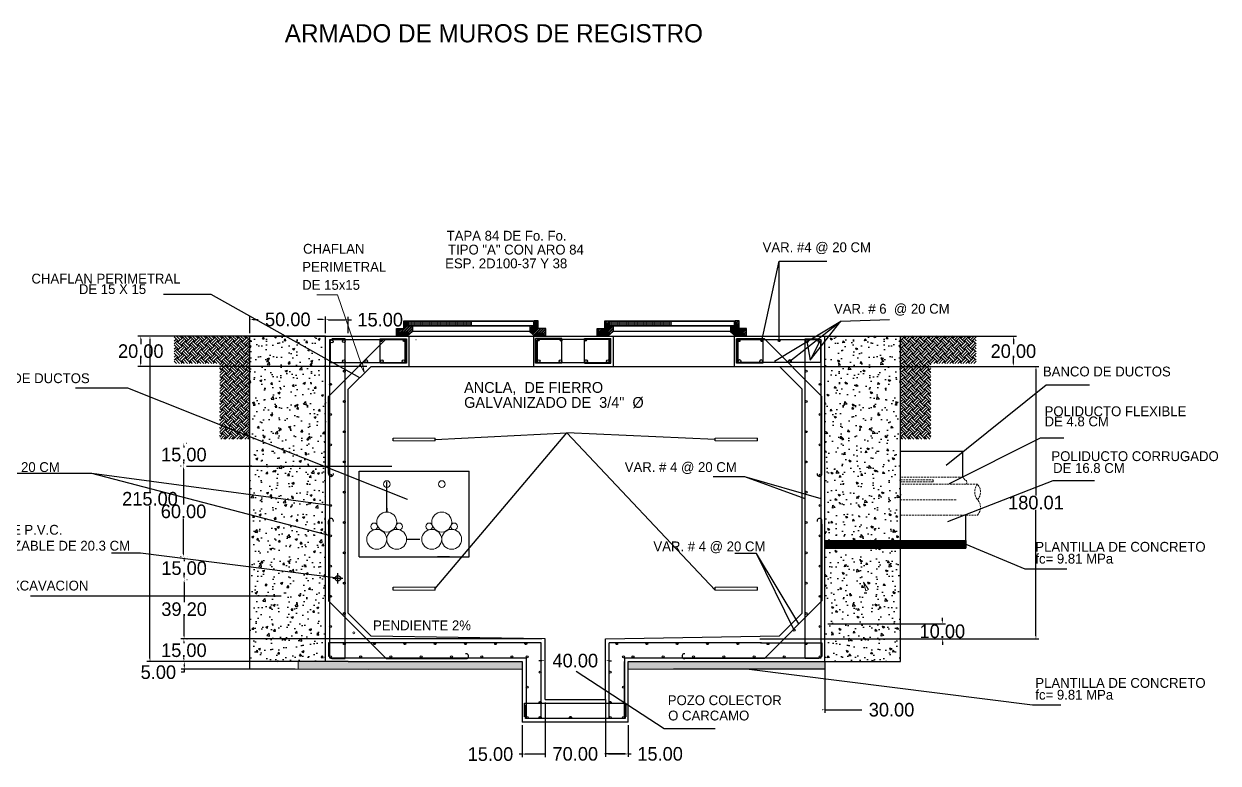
# Model space of a CAD drawing. Header units: centimetres. Extents: x 899 to 420531, y -3090 to 1299.
# Drawn here: x 10054 to 10843, y -1882 to -1394 of the extents above; entities that cross this region are included whole.
import ezdxf
from ezdxf.enums import TextEntityAlignment as Align

# ---------------------------------------------------------------- set-up
doc = ezdxf.new("R2010")
doc.units = ezdxf.units.CM
doc.header["$LTSCALE"] = 10
doc.header["$MEASUREMENT"] = 0
doc.linetypes.add('HIDDEN2', pattern=[0.1875, 0.125, -0.0625])
doc.layers.get('0').update_dxf_attribs({"linetype": 'CONTINUOUS'})
doc.layers.get('DEFPOINTS').update_dxf_attribs({"color": 2, "linetype": 'CONTINUOUS'})
for name, color, linetype in [('CABLES Y VARILLAS', 7, 'CONTINUOUS'), ('CONCRETO', 7, 'CONTINUOUS'), ('DIM', 7, 'CONTINUOUS'), ('Ductos', 30, 'CONTINUOUS'), ('HERRAJE', 13, 'CONTINUOUS'), ('REGISTRO', 1, 'CONTINUOUS'), ('TAPA', 120, 'CONTINUOUS'), ('TEXTOS', 7, 'CONTINUOUS'), ('TIERRA', 32, 'CONTINUOUS'), ('VARILLAS', 30, 'CONTINUOUS')]:
    doc.layers.add(name, color=color, linetype=linetype)
doc.styles.get("Standard").update_dxf_attribs({"font": ''})
doc.styles.get('Standard').set_extended_font_data('Zurich Ex BT')
doc.dimstyles.get("Standard").update_dxf_attribs({"dimtxt": 9, "dimasz": 2, "dimexe": 2, "dimexo": 2, "dimgap": 0.09, "dimtad": 0, "dimtih": 1, "dimtoh": 1, "dimzin": 0, "dimdsep": 46, "dimtxsty": 'Standard', "dimcen": 0.09, "dimadec": 0, "dimazin": 0, "dimtfac": 1, "dimtofl": 0, "dimtmove": 0, "dimatfit": 3, "dimfxl": 0, "dimtolj": 1, "dimtzin": 0, "dimarcsym": 0})
pattern_1 = [(45, (9622.9254, -1742.3838), (-0.8838835, 0.8838835), []), (45, (9622.9254, -1741.7588), (-0.8838835, 0.8838835), [])]
pattern_2 = [(45, (9755.6254, -1742.3838), (-0.8838835, 0.8838835), []), (45, (9755.6254, -1741.7588), (-0.8838835, 0.8838835), [])]

# ---------------------------------------------------------------- blocks, each defined once
blk = doc.blocks.new('_ClosedBlank')
at = {"color": 0, "linetype": 'ByBlock', "lineweight": -2}
for p, q in [((-1, 0.17), (0, 0)), ((-1, 0.17), (-1, -0.17)), ((0, 0), (-1, -0.17))]:
    blk.add_line(p, q, dxfattribs=at)
blk = doc.blocks.new('*D44')
at = {"layer": 'DEFPOINTS', "color": 0}
for p in [(10131.28, -1600.09), (10253.46, -1600.09), (10282.65, -1620.09)]:
    blk.add_point(p, dxfattribs=at)
at = {"layer": 'DIM', "color": 0, "lineweight": -2}
for p, q in [((10251.46, -1600.09), (10129.28, -1600.09)), ((10131.28, -1602.09), (10131.28, -1605.42)), ((10131.28, -1618.09), (10131.28, -1614.76)), ((10280.65, -1620.09), (10129.28, -1620.09))]:
    blk.add_line(p, q, dxfattribs=at)
at = {"layer": 'DIM', "color": 0}
for points in [[(10130.95, -1602.09), (10131.62, -1602.09), (10131.28, -1600.09)], [(10130.95, -1618.09), (10131.62, -1618.09), (10131.28, -1620.09)]]:
    blk.add_solid(points, dxfattribs=at)
at = {"layer": 'DIM', "color": 0, "insert": (10131.28, -1610.09), "char_height": 9, "attachment_point": 5}
blk.add_mtext('\\A1;20.00', dxfattribs=at)
blk = doc.blocks.new('*D45')
at = {"layer": 'DEFPOINTS', "color": 0}
for p in [(10235.36, -1815.09), (10160.02, -1820.09), (10235.36, -1820.09)]:
    blk.add_point(p, dxfattribs=at)
at = {"layer": 'DIM', "color": 0, "lineweight": -2}
for p, q in [((10233.36, -1815.09), (10158.02, -1815.09)), ((10233.36, -1820.09), (10158.02, -1820.09)), ((10160.02, -1822.09), (10158.02, -1822.09)), ((10160.02, -1817.09), (10160.02, -1818.09)), ((10160.02, -1820.09), (10160.02, -1822.09))]:
    blk.add_line(p, q, dxfattribs=at)
at = {"layer": 'DIM', "color": 0}
for points in [[(10159.68, -1817.09), (10160.35, -1817.09), (10160.02, -1815.09)], [(10159.68, -1818.09), (10160.35, -1818.09), (10160.02, -1820.09)]]:
    blk.add_solid(points, dxfattribs=at)
at = {"layer": 'DIM', "color": 0, "insert": (10142.9, -1822.09), "char_height": 9, "attachment_point": 5}
blk.add_mtext('\\A1;5.00', dxfattribs=at)
blk = doc.blocks.new('*D46')
at = {"layer": 'DEFPOINTS', "color": 0}
for p in [(10253.46, -1589.12), (10203.46, -1600.09), (10253.46, -1600.09)]:
    blk.add_point(p, dxfattribs=at)
at = {"layer": 'DIM', "color": 0, "lineweight": -2}
for p, q in [((10203.46, -1598.09), (10203.46, -1587.12)), ((10205.46, -1589.12), (10208.83, -1589.12)), ((10251.46, -1589.12), (10248.09, -1589.12)), ((10253.46, -1598.09), (10253.46, -1587.12))]:
    blk.add_line(p, q, dxfattribs=at)
at = {"layer": 'DIM', "color": 0}
for points in [[(10205.46, -1588.79), (10205.46, -1589.46), (10203.46, -1589.12)], [(10251.46, -1588.79), (10251.46, -1589.46), (10253.46, -1589.12)]]:
    blk.add_solid(points, dxfattribs=at)
at = {"layer": 'DIM', "color": 0, "insert": (10228.46, -1589.12), "char_height": 9, "attachment_point": 5}
blk.add_mtext('\\A1;50.00', dxfattribs=at)
blk = doc.blocks.new('*D47')
at = {"layer": 'DEFPOINTS', "color": 0}
for p in [(10268.46, -1589.31), (10253.46, -1600.09), (10268.46, -1600.09)]:
    blk.add_point(p, dxfattribs=at)
at = {"layer": 'DIM', "color": 0, "lineweight": -2}
for p, q in [((10253.46, -1598.09), (10253.46, -1587.31)), ((10255.46, -1589.31), (10266.46, -1589.31)), ((10268.46, -1598.09), (10268.46, -1587.31)), ((10268.46, -1589.31), (10270.46, -1589.31))]:
    blk.add_line(p, q, dxfattribs=at)
at = {"layer": 'DIM', "color": 0}
for points in [[(10255.46, -1588.97), (10255.46, -1589.64), (10253.46, -1589.31)], [(10266.46, -1588.97), (10266.46, -1589.64), (10268.46, -1589.31)]]:
    blk.add_solid(points, dxfattribs=at)
at = {"layer": 'DIM', "color": 0, "insert": (10289.52, -1589.31), "char_height": 9, "attachment_point": 5}
blk.add_mtext('\\A1;15.00', dxfattribs=at)
blk = doc.blocks.new('*D48')
at = {"layer": 'DEFPOINTS', "color": 0}
for p in [(10583.46, -1600.09), (10550.29, -1620.09), (10708.01, -1620.09)]:
    blk.add_point(p, dxfattribs=at)
at = {"layer": 'DIM', "color": 0, "lineweight": -2}
for p, q in [((10585.46, -1600.09), (10710.01, -1600.09)), ((10708.01, -1602.09), (10708.01, -1605.42)), ((10708.01, -1618.09), (10708.01, -1614.76)), ((10552.29, -1620.09), (10710.01, -1620.09))]:
    blk.add_line(p, q, dxfattribs=at)
at = {"layer": 'DIM', "color": 0}
for points in [[(10707.67, -1602.09), (10708.34, -1602.09), (10708.01, -1600.09)], [(10707.67, -1618.09), (10708.34, -1618.09), (10708.01, -1620.09)]]:
    blk.add_solid(points, dxfattribs=at)
at = {"layer": 'DIM', "color": 0, "insert": (10708.01, -1610.09), "char_height": 9, "attachment_point": 5}
blk.add_mtext('\\A1;20.00', dxfattribs=at)
blk = doc.blocks.new('*D49')
at = {"layer": 'DEFPOINTS', "color": 0}
for p in [(10253.46, -1600.09), (10137.37, -1815.09), (10253.46, -1815.09)]:
    blk.add_point(p, dxfattribs=at)
at = {"layer": 'DIM', "color": 0, "lineweight": -2}
for p, q in [((10251.46, -1600.09), (10135.37, -1600.09)), ((10137.37, -1602.09), (10137.37, -1702.93)), ((10137.37, -1813.09), (10137.37, -1712.26)), ((10251.46, -1815.09), (10135.37, -1815.09))]:
    blk.add_line(p, q, dxfattribs=at)
at = {"layer": 'DIM', "color": 0}
for points in [[(10137.04, -1602.09), (10137.7, -1602.09), (10137.37, -1600.09)], [(10137.04, -1813.09), (10137.7, -1813.09), (10137.37, -1815.09)]]:
    blk.add_solid(points, dxfattribs=at)
at = {"layer": 'DIM', "color": 0, "insert": (10137.37, -1707.59), "char_height": 9, "attachment_point": 5}
blk.add_mtext('\\A1;215.00', dxfattribs=at)
blk = doc.blocks.new('*D50')
at = {"layer": 'DEFPOINTS', "color": 0}
for p in [(10553.46, -1620.09), (10538.46, -1800.09), (10722.92, -1800.09)]:
    blk.add_point(p, dxfattribs=at)
at = {"layer": 'DIM', "color": 0, "lineweight": -2}
for p, q in [((10555.46, -1620.09), (10724.92, -1620.09)), ((10722.92, -1622.09), (10722.92, -1705.43)), ((10722.92, -1798.09), (10722.92, -1714.76)), ((10540.46, -1800.09), (10724.92, -1800.09))]:
    blk.add_line(p, q, dxfattribs=at)
at = {"layer": 'DIM', "color": 0}
for points in [[(10722.59, -1622.09), (10723.25, -1622.09), (10722.92, -1620.09)], [(10722.59, -1798.09), (10723.25, -1798.09), (10722.92, -1800.09)]]:
    blk.add_solid(points, dxfattribs=at)
at = {"layer": 'DIM', "color": 0, "insert": (10722.92, -1710.09), "char_height": 9, "attachment_point": 5}
blk.add_mtext('\\A1;180.01', dxfattribs=at)
blk = doc.blocks.new('*D51')
at = {"layer": 'DEFPOINTS', "color": 0}
for p in [(10583.46, -1790.09), (10661.07, -1790.09), (10583.46, -1800.09)]:
    blk.add_point(p, dxfattribs=at)
at = {"layer": 'DIM', "color": 0, "lineweight": -2}
for p, q in [((10585.46, -1790.09), (10663.07, -1790.09)), ((10661.07, -1788.09), (10661.07, -1786.09)), ((10585.46, -1800.09), (10663.07, -1800.09)), ((10661.07, -1802.09), (10661.07, -1804.09))]:
    blk.add_line(p, q, dxfattribs=at)
at = {"layer": 'DIM', "color": 0}
for points in [[(10660.74, -1788.09), (10661.41, -1788.09), (10661.07, -1790.09)], [(10660.74, -1802.09), (10661.41, -1802.09), (10661.07, -1800.09)]]:
    blk.add_solid(points, dxfattribs=at)
at = {"layer": 'DIM', "color": 0, "insert": (10661.07, -1795.09), "char_height": 9, "attachment_point": 5}
blk.add_mtext('\\A1;10.00', dxfattribs=at)
blk = doc.blocks.new('*D52')
at = {"layer": 'DEFPOINTS', "color": 0}
for p in [(10159.77, -1800.09), (10398.46, -1800.09), (10253.46, -1815.09)]:
    blk.add_point(p, dxfattribs=at)
at = {"layer": 'DIM', "color": 0, "lineweight": -2}
for p, q in [((10396.46, -1800.09), (10157.77, -1800.09)), ((10159.77, -1802.09), (10159.77, -1802.93)), ((10251.46, -1815.09), (10157.77, -1815.09)), ((10159.77, -1813.09), (10159.77, -1812.26))]:
    blk.add_line(p, q, dxfattribs=at)
at = {"layer": 'DIM', "color": 0}
for points in [[(10159.44, -1802.09), (10160.11, -1802.09), (10159.77, -1800.09)], [(10159.44, -1813.09), (10160.11, -1813.09), (10159.77, -1815.09)]]:
    blk.add_solid(points, dxfattribs=at)
at = {"layer": 'DIM', "color": 0, "insert": (10159.77, -1807.59), "char_height": 9, "attachment_point": 5}
blk.add_mtext('\\A1;15.00', dxfattribs=at)
blk = doc.blocks.new('*D53')
at = {"layer": 'DEFPOINTS', "color": 0}
for p in [(10159.77, -1760.89), (10159.92, -1760.89), (10159.77, -1800.09)]:
    blk.add_point(p, dxfattribs=at)
at = {"layer": 'DIM', "color": 0, "lineweight": -2}
for p, q in [((10159.92, -1762.89), (10159.92, -1775.83)), ((10161.77, -1760.89), (10161.92, -1760.89)), ((10159.92, -1798.09), (10159.92, -1785.16)), ((10161.77, -1800.09), (10161.92, -1800.09))]:
    blk.add_line(p, q, dxfattribs=at)
at = {"layer": 'DIM', "color": 0}
for points in [[(10159.59, -1762.89), (10160.25, -1762.89), (10159.92, -1760.89)], [(10159.59, -1798.09), (10160.25, -1798.09), (10159.92, -1800.09)]]:
    blk.add_solid(points, dxfattribs=at)
at = {"layer": 'DIM', "color": 0, "insert": (10159.92, -1780.49), "char_height": 9, "attachment_point": 5}
blk.add_mtext('\\A1;39.20', dxfattribs=at)
blk = doc.blocks.new('*D54')
at = {"layer": 'DEFPOINTS', "color": 0}
for p in [(10159.92, -1745.89), (10159.92, -1745.89), (10159.92, -1760.89)]:
    blk.add_point(p, dxfattribs=at)
at = {"layer": 'DIM', "color": 0, "lineweight": -2}
for p, q in [((10159.92, -1747.89), (10159.92, -1748.73)), ((10161.92, -1745.89), (10161.92, -1745.89)), ((10159.92, -1758.89), (10159.92, -1758.06)), ((10161.92, -1760.89), (10161.92, -1760.89))]:
    blk.add_line(p, q, dxfattribs=at)
at = {"layer": 'DIM', "color": 0}
for points in [[(10159.59, -1747.89), (10160.26, -1747.89), (10159.92, -1745.89)], [(10159.59, -1758.89), (10160.26, -1758.89), (10159.92, -1760.89)]]:
    blk.add_solid(points, dxfattribs=at)
at = {"layer": 'DIM', "color": 0, "insert": (10159.92, -1753.39), "char_height": 9, "attachment_point": 5}
blk.add_mtext('\\A1;15.00', dxfattribs=at)
blk = doc.blocks.new('*D55')
at = {"layer": 'DEFPOINTS', "color": 0}
for p in [(10159.55, -1685.89), (10159.92, -1685.89), (10159.92, -1745.89)]:
    blk.add_point(p, dxfattribs=at)
at = {"layer": 'DIM', "color": 0, "lineweight": -2}
for p, q in [((10157.92, -1685.89), (10157.55, -1685.89)), ((10159.55, -1687.89), (10159.55, -1711.22)), ((10159.55, -1743.89), (10159.55, -1720.57)), ((10157.92, -1745.89), (10157.55, -1745.89))]:
    blk.add_line(p, q, dxfattribs=at)
at = {"layer": 'DIM', "color": 0}
for points in [[(10159.22, -1687.89), (10159.89, -1687.89), (10159.55, -1685.89)], [(10159.22, -1743.89), (10159.89, -1743.89), (10159.55, -1745.89)]]:
    blk.add_solid(points, dxfattribs=at)
at = {"layer": 'DIM', "color": 0, "insert": (10159.55, -1715.89), "char_height": 9, "attachment_point": 5}
blk.add_mtext('\\A1;60.00', dxfattribs=at)
blk = doc.blocks.new('*D56')
at = {"layer": 'DEFPOINTS', "color": 0}
for p in [(10159.55, -1670.89), (10159.74, -1670.89), (10159.55, -1685.89)]:
    blk.add_point(p, dxfattribs=at)
at = {"layer": 'DIM', "color": 0, "lineweight": -2}
for p, q in [((10159.74, -1672.89), (10159.74, -1673.73)), ((10161.55, -1670.89), (10161.74, -1670.89)), ((10159.74, -1683.89), (10159.74, -1683.06)), ((10161.55, -1685.89), (10161.74, -1685.89))]:
    blk.add_line(p, q, dxfattribs=at)
at = {"layer": 'DIM', "color": 0}
for points in [[(10159.41, -1672.89), (10160.08, -1672.89), (10159.74, -1670.89)], [(10159.41, -1683.89), (10160.08, -1683.89), (10159.74, -1685.89)]]:
    blk.add_solid(points, dxfattribs=at)
at = {"layer": 'DIM', "color": 0, "insert": (10159.74, -1678.39), "char_height": 9, "attachment_point": 5}
blk.add_mtext('\\A1;15.00', dxfattribs=at)
blk = doc.blocks.new('*D66')
at = {"layer": 'DEFPOINTS', "color": 0}
for p in [(10383.46, -1855.09), (10453.46, -1855.09), (10453.46, -1876.04)]:
    blk.add_point(p, dxfattribs=at)
at = {"layer": 'DIM', "color": 0, "lineweight": -2}
for p, q in [((10383.46, -1857.09), (10383.46, -1878.04)), ((10453.46, -1857.09), (10453.46, -1878.04)), ((10385.46, -1876.04), (10398.88, -1876.04)), ((10451.46, -1876.04), (10438.04, -1876.04))]:
    blk.add_line(p, q, dxfattribs=at)
at = {"layer": 'DIM', "color": 0}
for points in [[(10385.46, -1875.71), (10385.46, -1876.37), (10383.46, -1876.04)], [(10451.46, -1875.71), (10451.46, -1876.37), (10453.46, -1876.04)]]:
    blk.add_solid(points, dxfattribs=at)
at = {"layer": 'DIM', "color": 0, "insert": (10418.46, -1876.04), "char_height": 9, "attachment_point": 5}
blk.add_mtext('\\A1;70.00', dxfattribs=at)
blk = doc.blocks.new('*D67')
at = {"layer": 'DEFPOINTS', "color": 0}
for p in [(10438.46, -1814.45), (10398.46, -1840.09), (10438.46, -1840.09)]:
    blk.add_point(p, dxfattribs=at)
at = {"layer": 'DIM', "color": 0, "lineweight": -2}
for p, q in [((10396.46, -1814.45), (10394.46, -1814.45)), ((10398.46, -1838.09), (10398.46, -1812.45)), ((10438.46, -1838.09), (10438.46, -1812.45)), ((10440.46, -1814.45), (10442.46, -1814.45))]:
    blk.add_line(p, q, dxfattribs=at)
at = {"layer": 'DIM', "color": 0}
for points in [[(10396.46, -1814.11), (10396.46, -1814.78), (10398.46, -1814.45)], [(10440.46, -1814.11), (10440.46, -1814.78), (10438.46, -1814.45)]]:
    blk.add_solid(points, dxfattribs=at)
at = {"layer": 'DIM', "color": 0, "insert": (10418.46, -1814.45), "char_height": 9, "attachment_point": 5}
blk.add_mtext('\\A1;40.00', dxfattribs=at)
blk = doc.blocks.new('*D68')
at = {"layer": 'DEFPOINTS', "color": 0}
for p in [(10398.46, -1840.09), (10383.46, -1855.09), (10383.46, -1876.18)]:
    blk.add_point(p, dxfattribs=at)
at = {"layer": 'DIM', "color": 0, "lineweight": -2}
for p, q in [((10398.46, -1842.09), (10398.46, -1878.18)), ((10383.46, -1857.09), (10383.46, -1878.18)), ((10383.46, -1876.18), (10381.46, -1876.18)), ((10396.46, -1876.18), (10385.46, -1876.18))]:
    blk.add_line(p, q, dxfattribs=at)
at = {"layer": 'DIM', "color": 0}
for points in [[(10385.46, -1875.85), (10385.46, -1876.52), (10383.46, -1876.18)], [(10396.46, -1875.85), (10396.46, -1876.52), (10398.46, -1876.18)]]:
    blk.add_solid(points, dxfattribs=at)
at = {"layer": 'DIM', "color": 0, "insert": (10362.4, -1876.18), "char_height": 9, "attachment_point": 5}
blk.add_mtext('\\A1;15.00', dxfattribs=at)
blk = doc.blocks.new('*D69')
at = {"layer": 'DEFPOINTS', "color": 0}
for p in [(10438.46, -1838.09), (10453.46, -1855.09), (10453.46, -1876.04)]:
    blk.add_point(p, dxfattribs=at)
at = {"layer": 'DIM', "color": 0, "lineweight": -2}
for p, q in [((10438.46, -1840.09), (10438.46, -1878.04)), ((10453.46, -1857.09), (10453.46, -1878.04)), ((10440.46, -1876.04), (10451.46, -1876.04)), ((10453.46, -1876.04), (10455.46, -1876.04))]:
    blk.add_line(p, q, dxfattribs=at)
at = {"layer": 'DIM', "color": 0}
for points in [[(10440.46, -1875.71), (10440.46, -1876.37), (10438.46, -1876.04)], [(10451.46, -1875.71), (10451.46, -1876.37), (10453.46, -1876.04)]]:
    blk.add_solid(points, dxfattribs=at)
at = {"layer": 'DIM', "color": 0, "insert": (10474.52, -1876.04), "char_height": 9, "attachment_point": 5}
blk.add_mtext('\\A1;15.00', dxfattribs=at)

msp = doc.modelspace()

# ---------------------------------------------------------------- hatches: boundary and pattern name
at = {"layer": 'CONCRETO'}
h = msp.add_hatch(dxfattribs=at)
h.set_pattern_fill('AR-CONC', color=256, scale=2, style=0)
h.set_pattern_definition([(50, (8076.402, -2880.337), (14.345204, -1.25504), [1.5, -16.5]), (355, (8076.402, -2880.337), (-2.77503, 15.04384), [1.2, -13.2]), (100.4514, (8077.598, -2880.441), (11.57019, 13.78879), [1.2748, -14.02284]), (46.1842, (8076.402, -2876.337), (21.34482, -3.31038), [2.25, -24.75]), (96.6356, (8078.181, -2876.612), (18.69325, 19.48236), [1.9122, -21.03426]), (351.1842, (8076.402, -2876.337), (18.69324, 19.48237), [1.8, -19.8]), (21, (8078.402, -2877.337), (11.93814, -8.05238), [1.5, -16.5]), (326, (8078.402, -2877.337), (4.86631, 14.503), [1.2, -13.2]), (71.4514, (8079.397, -2878.008), (16.80445, 6.45061), [1.2748, -14.02284]), (37.5, (8076.4024, -2880.3365), (0.243197, 6.657877), [0, -13.04, 0, -13.4, 0, -13.25]), (7.5, (8076.4024, -2880.3365), (5.26139, 7.888234), [0, -7.64, 0, -12.74, 0, -5.05]), (327.5, (8071.9424, -2880.3365), (10.676449, -0.451097), [0, -5, 0, -15.6, 0, -20.7]), (317.5, (8069.942, -2880.337), (11.663723, 2.0021), [0, -6.5, 0, -10.36, 0, -14.7])])
h.paths.add_polyline_path([(10253.458, -1600.092), (10203.458, -1600.092), (10203.458, -1815.094), (10253.458, -1815.094), (10253.458, -1709.67), (10253.252, -1709.638), (10253.458, -1709.423), (10253.458, -1705.939), (10252.916, -1705.573), (10253.458, -1705.365), (10253.458, -1641.376)])
h = msp.add_hatch(dxfattribs=at)
h.set_pattern_fill('AR-CONC', color=256, scale=2, style=0)
h.set_pattern_definition([(130, (12760.514, -2880.337), (-14.345204, -1.25504), [1.5, -16.5]), (185, (12760.514, -2880.337), (2.77503, 15.04384), [1.2, -13.2]), (79.5486, (12759.319, -2880.441), (-11.57019, 13.78879), [1.2748, -14.02284]), (133.8158, (12760.514, -2876.337), (-21.34482, -3.31038), [2.25, -24.75]), (83.3644, (12758.735, -2876.612), (-18.69325, 19.48236), [1.9122, -21.03426]), (188.8158, (12760.514, -2876.337), (-18.69324, 19.48237), [1.8, -19.8]), (159, (12758.514, -2877.337), (-11.93814, -8.05238), [1.5, -16.5]), (214, (12758.514, -2877.337), (-4.86631, 14.503), [1.2, -13.2]), (108.5486, (12757.519, -2878.008), (-16.80445, 6.45061), [1.2748, -14.02284]), (142.5, (12760.514, -2880.3365), (-0.243197, 6.657877), [0, -13.04, 0, -13.4, 0, -13.25]), (172.5, (12760.514, -2880.3365), (-5.26139, 7.888234), [0, -7.64, 0, -12.74, 0, -5.05]), (212.5, (12764.974, -2880.3365), (-10.676449, -0.451097), [0, -5, 0, -15.6, 0, -20.7]), (222.5, (12766.974, -2880.337), (-11.663723, 2.0021), [0, -6.5, 0, -10.36, 0, -14.7])])
h.paths.add_polyline_path([(10583.458, -1600.092), (10633.458, -1600.092), (10633.458, -1815.094), (10583.458, -1815.094), (10583.458, -1709.67), (10583.665, -1709.638), (10583.458, -1709.423), (10583.458, -1705.939), (10584, -1705.573), (10583.458, -1705.365), (10583.458, -1641.376)])
h = msp.add_hatch(dxfattribs=at)
h.set_pattern_fill('AR-CONC', color=256, style=0)
h.set_pattern_definition([(50, (6212.3144, -831.7516), (7.172602, -0.627521), [0.75, -8.25]), (355, (6212.3144, -831.7516), (-1.387513, 7.521921), [0.6, -6.6]), (100.4514, (6212.912, -831.804), (5.785094, 6.894395), [0.637402, -7.011421]), (46.1842, (6212.314, -829.752), (10.67241, -1.65519), [1.125, -12.375]), (96.6356, (6213.204, -829.89), (9.346627, 9.741179), [0.956103, -10.51713]), (351.1842, (6212.314, -829.752), (9.34662, 9.741186), [0.9, -9.9]), (21, (6213.3144, -830.2516), (5.9690705, -4.026189), [0.75, -8.25]), (326, (6213.3144, -830.2516), (2.433153, 7.2515), [0.6, -6.6]), (71.4514, (6213.812, -830.587), (8.402226, 3.225305), [0.637402, -7.011421]), (37.5, (6212.3144, -831.7516), (0.1215986, 3.3289385), [0, -6.52, 0, -6.7, 0, -6.625]), (7.5, (6212.3144, -831.7516), (2.6306954, 3.944117), [0, -3.82, 0, -6.37, 0, -2.525]), (327.5, (6210.0844, -831.7516), (5.3382244, -0.2255487), [0, -2.5, 0, -7.8, 0, -10.35]), (317.5, (6209.0844, -831.7516), (5.8318617, 1.00105), [0, -3.25, 0, -5.18, 0, -7.35])])
h.paths.add_polyline_path([(10583.458, -1815.094), (10553.458, -1815.094), (10453.458, -1815.094), (10453.458, -1820.094), (10483.458, -1820.094), (10583.458, -1820.094)])
h.paths.add_polyline_path([(10383.458, -1815.094), (10268.458, -1815.094), (10253.458, -1815.094), (10235.358, -1815.094), (10235.358, -1820.094), (10383.458, -1820.094)])
at = {"layer": 'HERRAJE'}
h = msp.add_hatch(dxfattribs=at)
h.set_pattern_fill('STEEL', color=256, scale=10, style=0)
h.set_pattern_definition(pattern_1)
h.paths.add_polyline_path([(10305.208, -1595.092), (10300.208, -1595.092), (10300.208, -1600.092), (10307.358, -1600.092), (10310.858, -1597.092), (10310.858, -1593.292), (10307.858, -1593.292), (10307.858, -1590.092), (10305.208, -1590.092)])
h = msp.add_hatch(dxfattribs=at)
h.set_pattern_fill('STEEL', color=256, scale=10, style=0)
h.set_pattern_definition(pattern_1)
h.paths.add_polyline_path([(10394.008, -1595.092), (10394.008, -1590.092), (10391.358, -1590.092), (10391.358, -1593.292), (10388.358, -1593.292), (10388.358, -1597.092), (10391.858, -1600.092), (10399.008, -1600.092), (10399.008, -1595.092)])
h = msp.add_hatch(dxfattribs=at)
h.set_pattern_fill('STEEL', color=256, scale=10, style=0)
h.set_pattern_definition(pattern_2)
h.paths.add_polyline_path([(10437.908, -1595.092), (10432.908, -1595.092), (10432.908, -1600.092), (10440.058, -1600.092), (10443.558, -1597.092), (10443.558, -1593.292), (10440.558, -1593.292), (10440.558, -1590.092), (10437.908, -1590.092)])
h = msp.add_hatch(dxfattribs=at)
h.set_pattern_fill('STEEL', color=256, scale=10, style=0)
h.set_pattern_definition(pattern_2)
h.paths.add_polyline_path([(10526.708, -1595.092), (10526.708, -1590.092), (10524.058, -1590.092), (10524.058, -1593.292), (10521.058, -1593.292), (10521.058, -1597.092), (10524.558, -1600.092), (10531.708, -1600.092), (10531.708, -1595.092)])
at = {"layer": 'TAPA'}
h = msp.add_hatch(dxfattribs=at)
h.set_pattern_fill('DOTS', color=256, scale=10, style=0)
h.set_pattern_definition([(0, (10307.6082, -1593.29223), (0.3125, 0.625), [0, -0.625])])
h.paths.add_polyline_path([(10308.458, -1590.292), (10308.458, -1593.292), (10349.608, -1593.292), (10349.608, -1590.292)])
h = msp.add_hatch(dxfattribs=at)
h.set_pattern_fill('DOTS', color=256, scale=10, style=0)
h.set_pattern_definition([(0, (10440.3082, -1593.29223), (0.3125, 0.625), [0, -0.625])])
h.paths.add_polyline_path([(10441.158, -1590.292), (10441.158, -1593.292), (10482.308, -1593.292), (10482.308, -1590.292)])
at = {"layer": 'TEXTOS'}
h = msp.add_hatch(dxfattribs=at)
h.set_pattern_fill('ANSI38', color=256, scale=5, style=0)
h.set_pattern_definition([(45, (6212.3144, -831.7516), (-0.44194174, 0.44194174), []), (135, (6212.3144, -831.7516), (-1.325825215, 0.44194174), [1.5625, -0.9375])])
h.paths.add_polyline_path([(10676.664, -1740.094), (10676.664, -1735.094), (10633.458, -1735.094), (10633.458, -1740.094)])
h.paths.add_polyline_path([(10583.458, -1735.094), (10583.458, -1740.094), (10633.458, -1740.094), (10633.458, -1735.094)])
at = {"layer": 'TIERRA'}
h = msp.add_hatch(dxfattribs=at)
h.set_pattern_fill('EARTH', color=256, scale=15, angle=45, style=0)
h.set_pattern_definition([(135, (13656.2795, -2886.715), (-4e-16, 5.303301), [3.75, -3.75]), (135, (13657.274, -2885.7208), (-4e-16, 5.303301), [3.75, -3.75]), (135, (13658.2682, -2884.7264), (-4e-16, 5.303301), [3.75, -3.75]), (45, (13658.2682, -2884.0635), (5.303301, 4e-16), [3.75, -3.75]), (45, (13657.274, -2883.069), (5.303301, 4e-16), [3.75, -3.75]), (45, (13656.2795, -2882.0747), (5.303301, 4e-16), [3.75, -3.75])])
h.paths.add_polyline_path([(10203.458, -1600.092), (10153.458, -1600.092), (10153.458, -1618.092), (10183.458, -1618.092), (10183.458, -1668.092), (10203.458, -1668.092), (10203.458, -1620.092)])
h = msp.add_hatch(dxfattribs=at)
h.set_pattern_fill('EARTH', color=256, scale=15, angle=45, style=0)
h.set_pattern_definition([(45, (7180.637, -2886.715), (4e-16, 5.303301), [3.75, -3.75]), (45, (7179.6425, -2885.7208), (4e-16, 5.303301), [3.75, -3.75]), (45, (7178.648, -2884.7264), (4e-16, 5.303301), [3.75, -3.75]), (135, (7178.648, -2884.0635), (-5.303301, 4e-16), [3.75, -3.75]), (135, (7179.6425, -2883.069), (-5.303301, 4e-16), [3.75, -3.75]), (135, (7180.637, -2882.0747), (-5.303301, 4e-16), [3.75, -3.75])])
h.paths.add_polyline_path([(10633.458, -1600.092), (10683.458, -1600.092), (10683.458, -1618.092), (10653.458, -1618.092), (10653.458, -1668.092), (10633.458, -1668.092), (10633.458, -1620.092)])

# ---------------------------------------------------------------- linework, layer by layer
at = {"layer": 'CABLES Y VARILLAS', "lineweight": 5}
msp.add_circle((10272.129, -1796.047), 0.715, dxfattribs=at)
at = {"layer": 'CONCRETO'}
for p, q in [((10253.458, -1815.094), (10235.358, -1815.094)), ((10583.458, -1815.094), (10583.458, -1820.094)), ((10583.458, -1820.094), (10483.458, -1820.094))]:
    msp.add_line(p, q, dxfattribs=at)
at = {"layer": 'DIM'}
for p, q in [((10203.458, -1600.092), (10253.458, -1600.092)), ((10253.458, -1815.094), (10203.458, -1815.094)), ((10583.458, -1817.094), (10583.458, -1848.875)), ((10583.458, -1846.875), (10607.761, -1846.875))]:
    msp.add_line(p, q, dxfattribs=at)
msp.add_solid([(10581.458, -1846.541), (10581.458, -1847.208), (10583.458, -1846.875)], dxfattribs=at)
at = {"layer": 'Ductos'}
for p, q in [((10674.618, -1676.381), (10633.458, -1676.381)), ((10674.618, -1693.181), (10674.618, -1676.381)), ((10676.664, -1735.094), (10676.664, -1718.294))]:
    msp.add_line(p, q, dxfattribs=at)
at = {"layer": 'Ductos', "linetype": 'HIDDEN2', "lineweight": 5}
for p, q in [((10674.618, -1693.181), (10633.458, -1693.181)), ((10633.458, -1694.992), (10655.023, -1694.992)), ((10655.023, -1696.356), (10633.458, -1696.356)), ((10655.023, -1694.992), (10655.023, -1696.356)), ((10674.618, -1693.181), (10675.488, -1694.34)), ((10675.488, -1694.34), (10676.017, -1695.045)), ((10676.017, -1695.045), (10676.723, -1695.397)), ((10676.723, -1695.397), (10677.252, -1696.102)), ((10677.252, -1696.807), (10676.957, -1697.985)), ((10684.341, -1697.985), (10633.458, -1697.985)), ((10663.352, -1697.876), (10663.352, -1697.985)), ((10670.107, -1708.214), (10633.458, -1708.214)), ((10633.458, -1718.294), (10684.341, -1718.294))]:
    msp.add_line(p, q, dxfattribs=at)
at = {"layer": 'Ductos'}
for centre in [(10257.455, -1603.575), (10265.498, -1603.44), (10571.495, -1603.439), (10579.941, -1603.439), (10265.498, -1616.619), (10280.284, -1616.603), (10290.604, -1616.666), (10304.96, -1616.643), (10527.007, -1616.603), (10541.325, -1616.603), (10560.284, -1616.603)]:
    msp.add_circle(centre, 0.95, dxfattribs=at)
at = {"layer": 'Ductos', "linetype": 'HIDDEN2', "lineweight": 5}
for centre, start, end in [((10690.144, -1703.063), 138.814075, 221.185925), ((10678.539, -1703.063), 318.814075, 41.185925), ((10678.539, -1713.217), 318.814075, 41.185925)]:
    msp.add_arc(centre, 7.71, start, end, dxfattribs=at)
at = {"layer": 'HERRAJE'}
for p, q in [((10307.858, -1590.092), (10391.358, -1590.092)), ((10310.858, -1593.292), (10388.358, -1593.292)), ((10440.558, -1590.092), (10524.058, -1590.092)), ((10443.558, -1593.292), (10521.058, -1593.292)), ((10307.358, -1600.092), (10391.858, -1600.092)), ((10388.358, -1597.092), (10310.858, -1597.092)), ((10440.058, -1600.092), (10524.558, -1600.092)), ((10521.058, -1597.092), (10443.558, -1597.092))]:
    msp.add_line(p, q, dxfattribs=at)
for points in [[(10300.208, -1595.092), (10305.208, -1595.092), (10305.208, -1590.092), (10307.858, -1590.092), (10307.858, -1593.292), (10310.858, -1593.292), (10310.858, -1597.092), (10307.358, -1600.092), (10300.208, -1600.092)], [(10391.358, -1590.092), (10391.358, -1593.292), (10388.358, -1593.292), (10388.358, -1597.092), (10391.858, -1600.092), (10399.008, -1600.092), (10399.008, -1595.092), (10394.008, -1595.092), (10394.008, -1590.092)], [(10432.908, -1595.092), (10437.908, -1595.092), (10437.908, -1590.092), (10440.558, -1590.092), (10440.558, -1593.292), (10443.558, -1593.292), (10443.558, -1597.092), (10440.058, -1600.092), (10432.908, -1600.092)], [(10524.058, -1590.092), (10524.058, -1593.292), (10521.058, -1593.292), (10521.058, -1597.092), (10524.558, -1600.092), (10531.708, -1600.092), (10531.708, -1595.092), (10526.708, -1595.092), (10526.708, -1590.092)]]:
    msp.add_lwpolyline(points, close=True, dxfattribs=at)
at = {"layer": 'REGISTRO'}
for p, q in [((10203.458, -1820.094), (10203.458, -1600.092)), ((10253.458, -1600.092), (10203.458, -1600.092)), ((10253.458, -1815.094), (10253.458, -1600.092)), ((10253.458, -1600.092), (10583.458, -1600.092)), ((10266.458, -1602.002), (10257.458, -1602.002)), ((10289.558, -1618.088), (10289.558, -1602.002)), ((10289.558, -1602.002), (10306.958, -1602.002)), ((10306.958, -1602.002), (10306.958, -1618.088)), ((10308.458, -1600.092), (10308.458, -1620.088)), ((10390.758, -1600.092), (10390.758, -1620.088)), ((10409.658, -1601.741), (10392.258, -1601.741)), ((10392.258, -1618.088), (10392.258, -1601.741)), ((10409.658, -1602.241), (10409.658, -1601.741)), ((10409.658, -1617.588), (10409.658, -1602.241)), ((10424.558, -1602.241), (10424.558, -1601.741)), ((10424.558, -1601.741), (10441.958, -1601.741)), ((10424.558, -1617.588), (10424.558, -1602.241)), ((10440.958, -1617.588), (10440.958, -1602.241)), ((10441.958, -1618.088), (10441.958, -1601.741)), ((10443.458, -1600.092), (10443.458, -1619.744)), ((10523.458, -1600.092), (10523.458, -1620.088)), ((10524.958, -1618.088), (10524.958, -1602.002)), ((10524.958, -1602.002), (10542.358, -1602.002)), ((10542.358, -1602.002), (10542.358, -1618.088)), ((10583.458, -1815.094), (10583.458, -1600.092)), ((10583.458, -1600.092), (10633.458, -1600.092)), ((10633.458, -1815.094), (10633.458, -1600.092)), ((10256.458, -1604.588), (10256.458, -1608.588)), ((10256.458, -1608.588), (10256.458, -1617.588)), ((10305.958, -1602.502), (10305.958, -1617.588)), ((10306.458, -1617.588), (10306.458, -1602.476)), ((10580.958, -1602.502), (10524.958, -1602.502)), ((10525.458, -1617.588), (10525.458, -1602.476)), ((10525.958, -1602.502), (10525.958, -1617.588)), ((10580.458, -1604.588), (10580.458, -1608.588)), ((10580.458, -1608.588), (10580.458, -1617.588)), ((10256.458, -1617.588), (10306.958, -1617.588)), ((10409.658, -1617.588), (10409.658, -1618.088)), ((10424.558, -1617.588), (10424.558, -1618.088)), ((10580.458, -1617.588), (10524.958, -1617.588)), ((10283.458, -1620.088), (10268.458, -1635.088)), ((10283.458, -1620.088), (10553.458, -1620.088)), ((10306.958, -1618.088), (10289.558, -1618.088)), ((10409.658, -1618.088), (10392.258, -1618.088)), ((10424.558, -1618.088), (10441.958, -1618.088)), ((10542.358, -1618.088), (10524.958, -1618.088)), ((10553.458, -1620.088), (10568.458, -1635.088)), ((10564.403, -1620.088), (10568.458, -1620.088)), ((10268.458, -1783.094), (10268.458, -1635.088)), ((10568.458, -1783.094), (10568.458, -1635.088)), ((10298.044, -1669.309), (10298.044, -1667.419)), ((10325.958, -1669.309), (10325.958, -1667.419)), ((10510.958, -1669.309), (10510.958, -1667.419)), ((10538.872, -1669.309), (10538.872, -1667.419)), ((10161.554, -1685.894), (10297.277, -1685.894)), ((10275.66, -1745.894), (10275.66, -1689.309)), ((10275.66, -1689.309), (10348.342, -1689.309)), ((10348.342, -1745.894), (10348.342, -1689.309)), ((10307.001, -1734.309), (10315.643, -1734.309)), ((10275.66, -1745.894), (10348.342, -1745.894)), ((10335.399, -1745.894), (10327.457, -1745.894)), ((10298.044, -1767.784), (10298.044, -1765.894)), ((10325.958, -1767.784), (10325.958, -1765.894)), ((10510.958, -1767.784), (10510.958, -1765.894)), ((10538.872, -1767.784), (10538.872, -1765.894)), ((10268.458, -1783.094), (10283.59, -1798.226)), ((10568.458, -1783.094), (10553.458, -1798.094)), ((10398.458, -1800.094), (10283.59, -1798.226)), ((10438.458, -1800.094), (10553.458, -1798.094)), ((10398.458, -1840.094), (10398.458, -1800.094)), ((10438.458, -1840.094), (10438.458, -1800.094)), ((10268.458, -1815.094), (10253.458, -1815.094)), ((10268.458, -1815.094), (10383.458, -1815.094)), ((10383.458, -1815.094), (10383.458, -1855.094)), ((10450.958, -1812.594), (10450.958, -1812.594)), ((10450.958, -1852.594), (10450.958, -1815.094)), ((10453.458, -1815.094), (10553.458, -1815.094)), ((10453.458, -1855.094), (10453.458, -1815.094)), ((10553.458, -1815.094), (10583.458, -1815.094)), ((10583.458, -1815.094), (10633.458, -1815.094)), ((10398.458, -1840.094), (10438.458, -1840.094)), ((10398.458, -1840.094), (10438.458, -1840.094)), ((10453.458, -1855.094), (10383.458, -1855.094))]:
    msp.add_line(p, q, dxfattribs=at)
at = {"layer": 'REGISTRO', "lineweight": 5}
for p, q in [((10325.958, -1667.419), (10298.044, -1667.419)), ((10325.958, -1669.309), (10298.044, -1669.309)), ((10510.958, -1667.419), (10538.872, -1667.419)), ((10510.958, -1669.309), (10538.872, -1669.309)), ((10268.458, -1783.094), (10268.458, -1710.772)), ((10325.958, -1765.894), (10298.044, -1765.894)), ((10325.958, -1767.784), (10298.044, -1767.784)), ((10510.958, -1765.894), (10538.872, -1765.894)), ((10510.958, -1767.784), (10538.872, -1767.784))]:
    msp.add_line(p, q, dxfattribs=at)
at = {"layer": 'REGISTRO'}
for points in [[(10255.458, -1690.888), (10255.458, -1640.088), (10293.458, -1602.002), (10306.958, -1602.002)], [(10257.458, -1813.094), (10266.458, -1813.094), (10266.458, -1602.002), (10257.458, -1602.002)], [(10440.958, -1602.241), (10393.258, -1602.241), (10393.258, -1617.588)], [(10440.958, -1617.588), (10440.958, -1602.241), (10418.458, -1602.241)], [(10581.458, -1690.888), (10581.458, -1640.088), (10543.458, -1602.002), (10524.958, -1602.002)], [(10392.758, -1602.278), (10392.758, -1617.588), (10393.258, -1617.588), (10418.458, -1617.588)], [(10418.458, -1617.588), (10441.458, -1617.588), (10441.458, -1602.278)], [(10255.458, -1724.208), (10255.458, -1775.008), (10293.458, -1813.094), (10344.258, -1813.094)], [(10265.958, -1813.094), (10256.958, -1813.094)]]:
    msp.add_lwpolyline(points, dxfattribs=at)
at = {"layer": 'TAPA'}
msp.add_line((10349.608, -1590.292), (10349.608, -1593.292), dxfattribs=at)
for points in [[(10308.458, -1590.292), (10390.758, -1590.292), (10390.758, -1593.292), (10308.458, -1593.292)], [(10441.158, -1590.292), (10523.458, -1590.292), (10523.458, -1593.292), (10441.158, -1593.292)]]:
    msp.add_lwpolyline(points, close=True, dxfattribs=at)
at = {"layer": 'TEXTOS', "lineweight": 5}
for p, q in [((10203.458, -1600.092), (10203.458, -1710.772)), ((10203.458, -1710.772), (10203.458, -1600.092)), ((10253.458, -1600.092), (10253.458, -1710.772)), ((10253.458, -1710.772), (10253.458, -1600.092)), ((10509.839, -1620.038), (10509.839, -1620.088)), ((10253.037, -1629.38), (10253.037, -1629.38)), ((10579.903, -1629.38), (10579.903, -1629.38)), ((10268.458, -1710.772), (10268.458, -1635.088)), ((10252.512, -1641.851), (10252.512, -1641.851)), ((10253.452, -1650.509), (10253.154, -1648.891)), ((10580.427, -1641.851), (10580.427, -1641.851)), ((10252.928, -1658.507), (10252.928, -1658.507)), ((10252.96, -1662.061), (10252.96, -1662.061)), ((10253.191, -1680.299), (10253.191, -1680.299)), ((10252.884, -1694.743), (10252.884, -1694.743)), ((10580.055, -1694.743), (10580.055, -1694.743)), ((10252.916, -1705.573), (10253.458, -1705.365)), ((10252.916, -1705.573), (10253.458, -1705.939)), ((10253.202, -1708.627), (10253.202, -1708.627)), ((10253.252, -1709.638), (10253.458, -1709.423)), ((10253.252, -1709.638), (10253.458, -1709.67)), ((10253.458, -1710.772), (10253.458, -1815.094)), ((10253.458, -1815.094), (10253.458, -1710.772)), ((10252.732, -1719.907), (10252.732, -1719.907)), ((10253.351, -1742.219), (10253.351, -1742.219)), ((10256.633, -1752.589), (10256.633, -1752.589)), ((10609.403, -1764.716), (10609.403, -1764.716)), ((10253.458, -1815.094), (10235.358, -1815.094)), ((10235.358, -1815.094), (10235.358, -1820.094)), ((10235.54, -1815.15), (10235.54, -1815.15)), ((10240.114, -1815.021), (10240.114, -1815.021)), ((10241.397, -1814.63), (10241.397, -1814.63)), ((10306.414, -1815.136), (10306.414, -1815.136)), ((10330.879, -1815.107), (10330.911, -1815.094)), ((10382.968, -1815.241), (10382.968, -1815.241)), ((10469.438, -1815.154), (10469.438, -1815.154)), ((10481.445, -1815.279), (10481.445, -1815.279)), ((10562.773, -1815.182), (10562.773, -1815.182)), ((10383.458, -1820.094), (10203.458, -1820.094)), ((10235.425, -1818.415), (10235.425, -1818.415)), ((10235.56, -1818.642), (10235.56, -1818.642)), ((10281.872, -1820.404), (10281.872, -1820.404)), ((10293.481, -1820.134), (10293.481, -1820.134)), ((10296.621, -1820.109), (10296.621, -1820.109)), ((10483.458, -1820.094), (10453.458, -1820.094))]:
    msp.add_line(p, q, dxfattribs=at)
at = {"layer": 'TEXTOS'}
for p, q in [((10293.85, -1716.316), (10293.85, -1696.316)), ((10293.85, -1713.758), (10293.85, -1716.316)), ((10583.458, -1735.094), (10676.664, -1735.094)), ((10583.458, -1735.094), (10583.458, -1740.094)), ((10676.664, -1735.094), (10676.664, -1740.094)), ((10538.159, -1743.711), (10523.926, -1743.711)), ((10583.458, -1740.094), (10676.664, -1740.094)), ((10258.193, -1760.047), (10261.545, -1760.042)), ((10261.545, -1760.042), (10261.545, -1756.689)), ((10261.545, -1760.042), (10264.898, -1760.037)), ((10261.545, -1763.394), (10261.545, -1760.042))]:
    msp.add_line(p, q, dxfattribs=at)
at = {"layer": 'TEXTOS', "lineweight": 5}
msp.add_lwpolyline([(10276.964, -1618.406), (10261.298, -1572.885), (10247.755, -1572.885)], dxfattribs=at)
at = {"layer": 'TEXTOS', "linetype": 'Continuous', "lineweight": 5}
for centre, radius in [((10293.85, -1697.811), 2.195), ((10330.191, -1697.811), 2.195), ((10293.85, -1722.901), 6.585), ((10293.85, -1722.901), 6.585), ((10330.191, -1722.901), 6.585), ((10330.191, -1722.901), 6.585), ((10287.245, -1734.309), 6.585), ((10285.571, -1725.765), 2.195), ((10300.416, -1734.309), 6.585), ((10302.128, -1725.765), 2.195), ((10323.586, -1734.309), 6.585), ((10321.912, -1725.765), 2.195), ((10336.757, -1734.309), 6.585), ((10338.469, -1725.765), 2.195)]:
    msp.add_circle(centre, radius, dxfattribs=at)
at = {"layer": 'TEXTOS'}
msp.add_circle((10261.545, -1760.042), 1.804, dxfattribs=at)
at = {"layer": 'VARILLAS'}
for p, q in [((10306.958, -1602.502), (10255.958, -1602.502)), ((10255.958, -1602.502), (10255.958, -1812.594)), ((10305.958, -1617.588), (10305.958, -1602.502)), ((10313.32, -1602.502), (10313.163, -1602.502)), ((10580.958, -1812.594), (10580.958, -1602.502)), ((10255.458, -1724.208), (10255.46, -1722.413)), ((10581.458, -1724.208), (10581.456, -1722.413)), ((10255.958, -1802.594), (10255.458, -1802.594)), ((10255.458, -1802.594), (10255.458, -1811.594)), ((10395.958, -1802.594), (10255.958, -1802.594)), ((10395.958, -1852.594), (10395.958, -1802.594)), ((10440.958, -1852.594), (10440.958, -1802.594)), ((10541.431, -1802.594), (10440.958, -1802.594)), ((10540.958, -1802.594), (10581.458, -1802.594)), ((10581.458, -1802.594), (10581.458, -1811.594)), ((10255.958, -1812.594), (10385.958, -1812.594)), ((10344.258, -1813.094), (10346.053, -1813.092)), ((10385.958, -1812.594), (10385.958, -1852.594)), ((10450.958, -1812.594), (10545.228, -1812.594)), ((10450.958, -1812.594), (10450.958, -1852.594)), ((10543.957, -1812.594), (10580.958, -1812.594)), ((10384.958, -1851.594), (10384.958, -1842.594)), ((10384.958, -1842.594), (10451.958, -1842.594)), ((10385.458, -1852.594), (10385.458, -1843.594)), ((10451.458, -1843.594), (10451.458, -1852.594)), ((10451.958, -1842.594), (10451.958, -1851.594)), ((10451.458, -1852.594), (10385.458, -1852.594))]:
    msp.add_line(p, q, dxfattribs=at)
at = {"layer": 'VARILLAS', "lineweight": 5}
msp.add_line((10583.458, -1783.645), (10583.458, -1815.094), dxfattribs=at)
at = {"layer": 'VARILLAS'}
for points in [[(10579.458, -1813.094), (10570.458, -1813.094), (10570.458, -1602.002), (10579.458, -1602.002)], [(10581.458, -1724.208), (10581.458, -1775.008), (10543.458, -1813.094), (10490.863, -1813.092)]]:
    msp.add_lwpolyline(points, dxfattribs=at)
for centre, radius in [((10393.89, -1602.883), 0.635), ((10409.044, -1602.883), 0.635), ((10425.19, -1602.883), 0.635), ((10290.244, -1603.116), 0.635), ((10305.331, -1603.145), 0.635), ((10526.658, -1603.132), 0.635), ((10541.669, -1603.132), 0.635), ((10553.241, -1603.132), 0.635), ((10394.211, -1616.638), 0.95), ((10408.711, -1616.658), 0.95), ((10425.53, -1616.669), 0.95), ((10425.587, -1616.66), 0.95), ((10439.942, -1616.637), 0.95), ((10265.828, -1623.234), 0.635), ((10571.088, -1623.234), 0.635), ((10256.612, -1631.962), 0.635), ((10580.305, -1631.962), 0.635), ((10265.828, -1643.234), 0.635), ((10571.088, -1643.234), 0.635), ((10256.612, -1651.962), 0.635), ((10580.305, -1651.962), 0.635), ((10265.828, -1663.234), 0.635), ((10571.088, -1663.234), 0.635), ((10256.612, -1671.962), 0.635), ((10580.305, -1671.962), 0.635), ((10265.828, -1683.234), 0.635), ((10571.088, -1683.234), 0.635), ((10256.612, -1691.962), 0.635), ((10580.305, -1691.962), 0.635), ((10265.828, -1703.234), 0.635), ((10571.088, -1703.234), 0.635), ((10256.612, -1711.962), 0.635), ((10580.305, -1711.962), 0.635), ((10265.828, -1723.234), 0.635), ((10571.088, -1723.234), 0.635), ((10256.612, -1731.962), 0.635), ((10580.305, -1731.962), 0.635), ((10265.828, -1743.234), 0.635), ((10571.088, -1743.234), 0.635), ((10256.612, -1751.962), 0.635), ((10580.305, -1751.962), 0.635), ((10265.828, -1763.234), 0.635), ((10571.088, -1763.234), 0.635), ((10256.612, -1771.962), 0.635), ((10580.305, -1771.962), 0.635), ((10265.828, -1783.234), 0.635), ((10571.088, -1783.234), 0.635), ((10256.612, -1791.962), 0.635), ((10580.305, -1791.962), 0.635), ((10563.167, -1794.255), 0.635), ((10265.828, -1803.234), 0.635), ((10285.828, -1803.234), 0.635), ((10305.828, -1803.234), 0.635), ((10325.828, -1803.234), 0.635), ((10345.828, -1803.234), 0.635), ((10365.828, -1803.234), 0.635), ((10385.824, -1803.214), 0.635), ((10445.828, -1803.234), 0.635), ((10465.828, -1803.234), 0.635), ((10485.828, -1803.234), 0.635), ((10505.828, -1803.234), 0.635), ((10525.828, -1803.234), 0.635), ((10545.828, -1803.234), 0.635), ((10571.088, -1803.234), 0.635), ((10256.612, -1811.962), 0.635), ((10276.612, -1811.962), 0.635), ((10296.612, -1811.962), 0.635), ((10316.612, -1811.962), 0.635), ((10336.612, -1811.962), 0.635), ((10356.612, -1811.962), 0.635), ((10376.612, -1811.962), 0.635), ((10386.587, -1811.935), 0.635), ((10450.329, -1811.935), 0.635), ((10456.612, -1811.962), 0.635), ((10476.612, -1811.962), 0.635), ((10496.612, -1811.962), 0.635), ((10516.612, -1811.962), 0.635), ((10536.612, -1811.962), 0.635), ((10556.612, -1811.962), 0.635), ((10580.305, -1811.962), 0.635), ((10395.322, -1821.966), 0.635), ((10441.594, -1821.966), 0.635), ((10386.587, -1831.935), 0.635), ((10450.329, -1831.935), 0.635), ((10395.322, -1841.966), 0.635), ((10441.594, -1841.966), 0.635), ((10386.587, -1851.935), 0.635), ((10395.318, -1851.876), 0.635), ((10415.318, -1851.876), 0.635), ((10441.605, -1851.935), 0.635), ((10450.312, -1851.97), 0.635)]:
    msp.add_circle(centre, radius, dxfattribs=at)
for centre, start, end in [((10257.048, -1691.141), 170.967999, 11.390414), ((10579.869, -1691.141), 168.609586, 9.032001), ((10257.05, -1722.16), 348.609586, 189.032001), ((10579.867, -1722.16), 350.967999, 191.390414), ((10346.306, -1811.503), 260.967999, 101.390414), ((10490.611, -1811.503), 78.609586, 279.032001)]:
    msp.add_arc(centre, 1.609, start, end, dxfattribs=at)

# ---------------------------------------------------------------- block references
at = {"layer": 'TEXTOS', "lineweight": 5, "xscale": 5.719477849638136, "yscale": 5.719477849605028, "zscale": 5.71947784961886, "rotation": 288.991210586039}
msp.add_blockref('_ClosedBlank', (10278.826, -1623.815), dxfattribs=at)
at = {"layer": 'TEXTOS', "lineweight": 5, "extrusion": (0, 0, -1), "xscale": 5.719477849639828, "yscale": 5.719477849605028, "zscale": 5.71947784961886, "rotation": 65.74947305178941}
msp.add_blockref('_ClosedBlank', (-10609.023, -1762.684), dxfattribs=at)

# ---------------------------------------------------------------- texts
at = {"layer": 'CONCRETO', "lineweight": 5}
msp.add_text('PENDIENTE 2%', height=6.5, dxfattribs=at).set_placement((10284.795, -1794.384))
at = {"layer": 'DIM', "insert": (10627.471, -1846.875), "char_height": 9, "attachment_point": 5}
msp.add_mtext('\\A1;30.00', dxfattribs=at)
at = {"layer": 'TEXTOS', "lineweight": 5}
msp.add_text('ARMADO DE MUROS DE REGISTRO', height=12, dxfattribs=at).set_placement((10364.633, -1406.113), align=Align.CENTER)
at = {"layer": 'TEXTOS', "linetype": 'Continuous', "lineweight": 5}
for s, height, p in [('TAPA 84 DE Fo. Fo.', 6.5, (10333.434, -1537.061)), ('TIPO "A" CON ARO 84', 6.5, (10334.38, -1546.225)), ('ESP. 2D100-37 Y 38', 6.5, (10332.468, -1555.333)), ('ANCLA,  DE FIERRO', 7.14935, (10344.971, -1637.596)), ('GALVANIZADO DE  3/4"  %%C', 7.14935, (10344.994, -1647.498))]:
    msp.add_text(s, height=height, dxfattribs=at).set_placement(p)
at = {"layer": 'TEXTOS'}
for s, p in [('CHAFLAN', (10238.552, -1545.706)), ('VAR. #4 @ 20 CM', (10542.26, -1544.678)), ('PERIMETRAL', (10237.99, -1557.622)), ('CHAFLAN PERIMETRAL', (10059.029, -1565.385)), ('DE 15 X 15', (10090.381, -1572.329)), ('DE 15x15', (10237.99, -1569.537)), ('VAR. # 6  @ 20 CM', (10589.418, -1585.312)), ('BANCO DE DUCTOS', (10013.02, -1631.174)), ('BANCO DE DUCTOS', (10727.512, -1626.737)), ('POLIDUCTO FLEXIBLE', (10728.63, -1653.003)), ('DE 4.8 CM', (10728.63, -1659.709)), ('POLIDUCTO CORRUGADO', (10733.148, -1682.647)), ('VAR. # 4 @ 20 CM', (10003.711, -1689.868)), ('VAR. # 4 @ 20 CM', (10451.146, -1689.868)), ('DE 16.8 CM ', (10734.266, -1690.47)), ('JUNTA DE P.V.C.', (10009.458, -1731.259)), ('VULCANIZABLE DE 20.3 CM', (10009.232, -1741.771)), ('VAR. # 4 @ 20 CM', (10470.092, -1742.234)), ('PLANTILLA DE CONCRETO', (10722.507, -1742.502)), ('fc= 9.81 MPa', (10722.507, -1750.326)), ('SOBREEXCAVACION', (10009.232, -1768.114)), ('PLANTILLA DE CONCRETO', (10722.507, -1832.388)), ('POZO COLECTOR', (10479.587, -1843.83)), ('fc= 9.81 MPa', (10722.507, -1840.211)), ('O CARCAMO', (10479.839, -1853.93))]:
    msp.add_text(s, height=6.5, dxfattribs=at).set_placement(p)

# ---------------------------------------------------------------- dimensions: what is measured, and where the dimension line sits
at = {"layer": 'DIM'}
for base, p1, p2, picture, middle in [((10253.458, -1589.122), (10203.458, -1600.092), (10253.458, -1600.092), '*D46', (10228.458, -1589.122)), ((10453.458, -1876.039), (10438.458, -1838.094), (10453.458, -1855.094), '*D69', (10474.518, -1876.039)), ((10453.458, -1876.041), (10383.458, -1855.094), (10453.458, -1855.094), '*D66', (10418.458, -1876.041))]:
    dim = msp.add_linear_dim(base=base, p1=p1, p2=p2, dimstyle='Standard', dxfattribs=at)
    dim.commit()
    dim.dimension.update_dxf_attribs({"geometry": picture, "text_midpoint": middle, "dimtype": 160})
for base, p1, p2, picture, middle in [((10268.458, -1589.306), (10253.458, -1600.092), (10268.458, -1600.092), '*D47', (10289.518, -1589.306)), ((10438.458, -1814.445), (10398.458, -1840.094), (10438.458, -1840.094), '*D67', (10418.458, -1814.445)), ((10383.458, -1876.183), (10398.458, -1840.094), (10383.458, -1855.094), '*D68', (10362.398, -1876.183))]:
    dim = msp.add_linear_dim(base=base, p1=p1, p2=p2, dimstyle='Standard', dxfattribs=at)
    dim.commit()
    dim.dimension.update_dxf_attribs({"geometry": picture, "text_midpoint": middle})
dim = msp.add_linear_dim(base=(10131.284, -1600.092), p1=(10282.652, -1620.088), p2=(10253.458, -1600.092), angle=90, dimstyle='Standard', dxfattribs=at)
dim.commit()
dim.dimension.update_dxf_attribs({"geometry": '*D44', "text_midpoint": (10131.284, -1610.09), "dimtype": 160})
for base, p1, p2, picture, middle in [((10137.369, -1815.094), (10253.458, -1600.092), (10253.458, -1815.094), '*D49', (10137.369, -1707.593)), ((10708.007, -1620.088), (10583.458, -1600.092), (10550.287, -1620.088), '*D48', (10708.007, -1610.09)), ((10722.921, -1800.094), (10553.458, -1620.088), (10538.458, -1800.094), '*D50', (10722.921, -1710.091)), ((10159.745, -1670.894), (10159.554, -1685.894), (10159.554, -1670.894), '*D56', (10159.745, -1678.394)), ((10159.554, -1685.894), (10159.924, -1745.894), (10159.924, -1685.894), '*D55', (10159.554, -1715.894)), ((10159.924, -1745.894), (10159.92, -1760.894), (10159.92, -1745.894), '*D54', (10159.924, -1753.394)), ((10159.92, -1760.894), (10159.772, -1800.094), (10159.772, -1760.894), '*D53', (10159.92, -1780.494)), ((10661.072, -1790.094), (10583.458, -1800.094), (10583.458, -1790.094), '*D51', (10661.072, -1795.094)), ((10159.772, -1800.094), (10253.458, -1815.094), (10398.458, -1800.094), '*D52', (10159.772, -1807.594)), ((10160.018, -1820.094), (10235.358, -1815.094), (10235.358, -1820.094), '*D45', (10142.9, -1822.094))]:
    dim = msp.add_linear_dim(base=base, p1=p1, p2=p2, angle=90, dimstyle='Standard', dxfattribs=at)
    dim.commit()
    dim.dimension.update_dxf_attribs({"geometry": picture, "text_midpoint": middle})

# ---------------------------------------------------------------- leaders
msp.add_leader([(10550.17, -1616.62), (10593.909, -1590.205)], dimstyle='Standard', override={"dimgap": 0.09, "dimtad": 0}, dxfattribs=at)
at = {"layer": 'TEXTOS'}
for points in [[(10541.669, -1603.132), (10553.241, -1550.646)], [(10553.241, -1603.132), (10553.241, -1550.646), (10584.739, -1550.646)], [(10275.958, -1627.588), (10177.904, -1572.687), (10146.338, -1572.687)], [(10560.284, -1616.603), (10593.909, -1590.205)], [(10579.998, -1603.494), (10573.602, -1615.922), (10593.909, -1590.205), (10626.185, -1589.223)], [(10571.404, -1603.442), (10573.602, -1615.922)], [(10663.612, -1685.415), (10729.594, -1632.397), (10758.355, -1632.397)], [(10307.665, -1708.052), (10122.808, -1634.543), (10088.11, -1634.543)], [(10325.958, -1668.364), (10412.854, -1663.915)], [(10325.958, -1766.839), (10412.854, -1663.915)], [(10510.958, -1767.784), (10412.854, -1663.915)], [(10510.958, -1668.364), (10412.854, -1663.915)], [(10665.768, -1697.493), (10725.976, -1667.271), (10741.425, -1667.271)], [(10256.612, -1711.962), (10098.927, -1690.778), (10049.657, -1690.778)], [(10256.612, -1731.962), (10098.927, -1690.778)], [(10570.458, -1707.548), (10530.427, -1693.093), (10509.658, -1693.093)], [(10580.958, -1707.548), (10530.427, -1693.093)], [(10664.762, -1722.601), (10734.327, -1695.407), (10761.517, -1695.407)], [(10261.545, -1760.042), (10131.02, -1743.362), (10112.02, -1743.362)], [(10563.167, -1794.255), (10538.159, -1743.711)], [(10566.23, -1790.227), (10538.159, -1743.711)], [(10676.664, -1737.594), (10715.571, -1753.776), (10743.436, -1753.776)], [(10224.115, -1771.836), (10058.384, -1771.836)], [(10418.956, -1821.415), (10477.149, -1859.135), (10510.958, -1859.135)], [(10533.458, -1820.094), (10720.701, -1843.705), (10739.43, -1843.705)]]:
    msp.add_leader(points, dimstyle='Standard', override={"dimgap": 0.09, "dimtad": 0}, dxfattribs=at)

doc.saveas('drawing.dxf')
